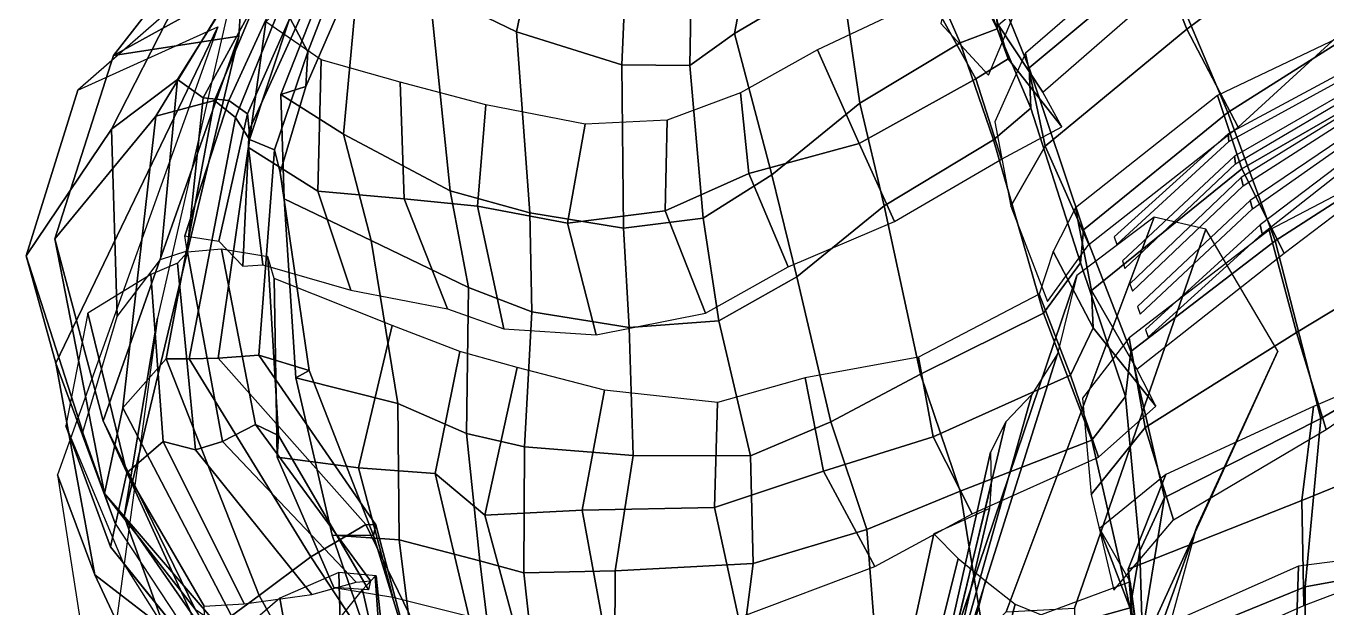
# Model space of a CAD drawing. Extents: x -1.42 to 1.42, y -1.59 to 1.05.
# Drawn here: x -1.38 to -0.164, y -0.577 to -0.033 of the extents above; entities that cross this region are included whole.
import ezdxf

# ---------------------------------------------------------------- set-up
doc = ezdxf.new("R2010")
doc.units = 0

msp = doc.modelspace()

# ---------------------------------------------------------------- linework, layer by layer
for points in [[(-0.9214, -0.0385, 15.488), (-0.8774, 0.1716, 15.4087), (-0.9456, 0.1936, 15.2562), (-1.0028, 0.0011, 15.3559)], [(-0.8229, -0.0695, 15.5945), (-0.8139, 0.1368, 15.5298), (-0.8774, 0.1716, 15.4087), (-0.9214, -0.0385, 15.488)], [(-0.7593, -0.0701, 15.6911), (-0.7563, 0.1064, 15.6271), (-0.8139, 0.1368, 15.5298), (-0.8229, -0.0695, 15.5945)], [(-0.1706, 0.1415, 15.9266), (-0.3179, 0.0314, 15.9795), (-0.2562, -0.1139, 16.0514), (-0.0799, -0.0023, 16.0142)], [(-0.7175, -0.0402, 15.7761), (-0.6184, 0.0183, 15.8314), (-0.6191, 0.1178, 15.7835), (-0.6902, 0.104, 15.7096)], [(-0.1603, 0.1111, 15.9323), (-0.3265, 0.0447, 15.9693), (-0.2946, -0.0361, 16.0254), (-0.1421, 0.0776, 15.9973)], [(-1.0847, 0.0904, 14.482), (-1.1334, -0.0255, 14.5407), (-1.1166, -0.0572, 14.7039), (-1.0533, 0.1063, 14.6481)], [(-1.0533, 0.1063, 14.6481), (-1.1166, -0.0572, 14.7039), (-1.1185, -0.0896, 14.8184), (-1.0371, 0.0971, 14.7743)], [(-0.7175, -0.0402, 15.7761), (-0.6902, 0.104, 15.7096), (-0.7563, 0.1064, 15.6271), (-0.7593, -0.0701, 15.6911)], [(-0.3648, 0.099, 15.9411), (-0.4731, 0.0039, 15.9241), (-0.442, -0.0724, 15.9515), (-0.3179, 0.0314, 15.9795)], [(-1.1185, -0.0896, 14.8184), (-1.1417, -0.0973, 15.0012), (-1.0657, 0.0959, 14.9553), (-1.0371, 0.0971, 14.7743)], [(-1.0657, 0.0959, 14.9553), (-1.1417, -0.0973, 15.0012), (-1.0832, -0.1341, 15.2313), (-1.0656, 0.0575, 15.1747)], [(-1.1942, 0.073, 13.7138), (-1.2982, -0.0607, 13.8152), (-1.1865, 0.0012, 14.0214), (-1.0868, 0.0829, 13.9299)], [(-1.1811, -0.0428, 13.3796), (-1.2982, -0.0607, 13.8152), (-1.1942, 0.073, 13.7138), (-1.1749, 0.0523, 13.3711)], [(-0.1421, 0.0776, 15.9973), (-0.2946, -0.0361, 16.0254), (-0.2466, -0.1278, 16.0541), (-0.1003, 0.0065, 16.0061)], [(-0.472, -0.0359, 15.8893), (-0.4731, 0.0039, 15.9241), (-0.5042, 0.0725, 15.8963), (-0.5012, 0.0247, 15.8674)], [(-0.3486, 0.0711, 15.9716), (-0.4709, -0.0325, 15.9442), (-0.4294, -0.0949, 15.9567), (-0.3021, 0.016, 15.9861)], [(-1.1811, -0.0428, 13.3796), (-1.1749, 0.0523, 13.3711), (-1.257, -0.3063, 13.1563), (-1.2882, -0.4917, 13.5321)], [(-1.2143, -0.1002, 14.376), (-1.1906, -0.1029, 14.5709), (-1.1172, 0.0569, 14.5261), (-1.1365, 0.0426, 14.3514)], [(-1.1172, 0.0569, 14.5261), (-1.1906, -0.1029, 14.5709), (-1.173, -0.1152, 14.7291), (-1.0961, 0.0588, 14.7124)], [(-1.173, -0.1152, 14.7291), (-1.1714, -0.1304, 14.8358), (-1.0991, 0.0286, 14.8303), (-1.0961, 0.0588, 14.7124)], [(-0.9836, -0.1871, 15.3911), (-1.0028, 0.0011, 15.3559), (-1.0656, 0.0575, 15.1747), (-1.0832, -0.1341, 15.2313)], [(-1.1365, 0.0426, 14.3514), (-1.1672, 0.0304, 14.1784), (-1.2386, -0.0833, 14.2079), (-1.2143, -0.1002, 14.376)], [(-0.5479, 0.0456, 15.8587), (-0.6184, 0.0183, 15.8314), (-0.6004, -0.1053, 15.8811), (-0.5066, -0.0489, 15.9099)], [(-0.472, -0.0359, 15.8893), (-0.5012, 0.0247, 15.8674), (-0.5479, 0.0456, 15.8587), (-0.5066, -0.0489, 15.9099)], [(-0.3265, 0.0447, 15.9693), (-0.4455, -0.0586, 15.9471), (-0.4271, -0.1455, 15.9871), (-0.2946, -0.0361, 16.0254)], [(-1.3003, -0.1296, 14.0787), (-1.2386, -0.0833, 14.2079), (-1.1672, 0.0304, 14.1784), (-1.2414, -0.0144, 14.0264)], [(-1.1557, -0.0293, 15.0175), (-1.0991, 0.0286, 14.8303), (-1.1714, -0.1304, 14.8358), (-1.1721, -0.1468, 15.0348)], [(-0.4801, -0.0792, 15.8709), (-0.4537, -0.0162, 15.9346), (-0.5091, 0.0357, 15.9129), (-0.5247, -0.0309, 15.8602)], [(-0.4709, -0.0325, 15.9442), (-0.4847, 0.0296, 15.9065), (-0.4813, -0.0102, 15.876), (-0.4616, -0.064, 15.918)], [(-0.3179, 0.0314, 15.9795), (-0.442, -0.0724, 15.9515), (-0.3913, -0.2235, 16.008), (-0.2562, -0.1139, 16.0514)], [(-0.6827, -0.1721, 15.8143), (-0.6004, -0.1053, 15.8811), (-0.6184, 0.0183, 15.8314), (-0.7175, -0.0402, 15.7761)], [(-1.1865, 0.0012, 14.0214), (-1.2982, -0.0607, 13.8152), (-1.353, -0.2322, 13.8614), (-1.2587, -0.1173, 14.0704)], [(-1.2587, -0.1173, 14.0704), (-1.2038, -0.1028, 14.2111), (-1.1605, 0.0003, 14.1734), (-1.1865, 0.0012, 14.0214)], [(-1.1406, -0.0108, 14.3471), (-1.1605, 0.0003, 14.1734), (-1.2038, -0.1028, 14.2111), (-1.1843, -0.1188, 14.4035)], [(-0.9089, -0.2077, 15.5193), (-0.9214, -0.0385, 15.488), (-1.0028, 0.0011, 15.3559), (-0.9836, -0.1871, 15.3911)], [(-0.442, -0.0724, 15.9515), (-0.4731, 0.0039, 15.9241), (-0.472, -0.0359, 15.8893), (-0.4406, -0.1098, 15.9128)], [(-1.1843, -0.1188, 14.4035), (-1.1711, -0.1393, 14.6045), (-1.1334, -0.0255, 14.5407), (-1.1406, -0.0108, 14.3471)], [(-0.6401, -0.0553, 15.8685), (-0.6011, -0.1431, 15.9122), (-0.492, -0.0826, 15.9419), (-0.5346, -0.0057, 15.9034)], [(-0.5346, -0.0057, 15.9034), (-0.492, -0.0826, 15.9419), (-0.4616, -0.064, 15.918), (-0.4813, -0.0102, 15.876)], [(-0.0799, -0.0023, 16.0142), (-0.2562, -0.1139, 16.0514), (-0.212, -0.2339, 16.075), (-0.0349, -0.12, 16.0675)], [(-1.2414, -0.0144, 14.0264), (-1.3317, -0.0932, 13.8524), (-1.3801, -0.248, 13.9028), (-1.3003, -0.1296, 14.0787)], [(-0.0886, -0.0136, 16.0214), (-0.2659, -0.0982, 16.0445), (-0.2432, -0.1667, 16.0809), (-0.0697, -0.0667, 16.0444)], [(-1.3317, -0.0932, 13.8524), (-1.2007, -0.0339, 13.3834), (-1.3522, -0.3484, 13.7288), (-1.3801, -0.248, 13.9028)], [(-1.3505, -0.4525, 13.4308), (-1.3158, -0.546, 13.6026), (-1.3522, -0.3484, 13.7288), (-1.2007, -0.0339, 13.3834)], [(-1.1721, -0.1468, 15.0348), (-1.1073, -0.1875, 15.2458), (-1.1041, -0.0648, 15.2322), (-1.1557, -0.0293, 15.0175)], [(-1.1334, -0.0255, 14.5407), (-1.1711, -0.1393, 14.6045), (-1.1479, -0.1488, 14.7389), (-1.1166, -0.0572, 14.7039)], [(-0.5066, -0.0489, 15.9099), (-0.4756, -0.1395, 15.9501), (-0.4406, -0.1098, 15.9128), (-0.472, -0.0359, 15.8893)], [(-0.4294, -0.0949, 15.9567), (-0.4709, -0.0325, 15.9442), (-0.4616, -0.064, 15.918), (-0.4116, -0.1273, 15.9214)], [(-0.2946, -0.0361, 16.0254), (-0.4271, -0.1455, 15.9871), (-0.3862, -0.2375, 16.0098), (-0.2466, -0.1278, 16.0541)], [(-1.2982, -0.0607, 13.8152), (-1.1811, -0.0428, 13.3796), (-1.3078, -0.4022, 13.7024), (-1.353, -0.2322, 13.8614)], [(-1.2882, -0.4917, 13.5321), (-1.2261, -0.5814, 13.5961), (-1.3078, -0.4022, 13.7024), (-1.1811, -0.0428, 13.3796)], [(-0.8215, -0.2222, 15.6277), (-0.8229, -0.0695, 15.5945), (-0.9214, -0.0385, 15.488), (-0.9089, -0.2077, 15.5193)], [(-0.6827, -0.1721, 15.8143), (-0.7175, -0.0402, 15.7761), (-0.7593, -0.0701, 15.6911), (-0.747, -0.2127, 15.7289)], [(-0.0808, -0.0399, 16.0316), (-0.2559, -0.134, 16.0554), (-0.2554, -0.1411, 16.0586), (-0.0806, -0.0454, 16.0332)], [(-1.1479, -0.1488, 14.7389), (-1.1424, -0.1701, 14.8496), (-1.1185, -0.0896, 14.8184), (-1.1166, -0.0572, 14.7039)], [(-0.7041, -0.171, 15.8382), (-0.6011, -0.1431, 15.9122), (-0.6401, -0.0553, 15.8685), (-0.7121, -0.0955, 15.8158)], [(-0.6004, -0.1053, 15.8811), (-0.5778, -0.2012, 15.921), (-0.4756, -0.1395, 15.9501), (-0.5066, -0.0489, 15.9099)], [(-0.4271, -0.1455, 15.9871), (-0.4455, -0.0586, 15.9471), (-0.4742, -0.1227, 15.8718), (-0.4594, -0.2016, 15.9261)], [(-0.076, -0.0544, 16.0367), (-0.25, -0.1547, 16.0652), (-0.2491, -0.1621, 16.0671), (-0.0759, -0.0598, 16.0391)], [(-1.0302, -0.0855, 15.3797), (-1.1041, -0.0648, 15.2322), (-1.1073, -0.1875, 15.2458), (-1.0265, -0.1946, 15.3893)], [(-0.747, -0.2127, 15.7289), (-0.7593, -0.0701, 15.6911), (-0.8229, -0.0695, 15.5945), (-0.8215, -0.2222, 15.6277)], [(-0.492, -0.0826, 15.9419), (-0.468, -0.1577, 15.9542), (-0.4116, -0.1273, 15.9214), (-0.4616, -0.064, 15.918)], [(-0.3913, -0.2235, 16.008), (-0.442, -0.0724, 15.9515), (-0.4406, -0.1098, 15.9128), (-0.394, -0.2545, 15.9724)], [(-0.0715, -0.0684, 16.0439), (-0.2438, -0.1748, 16.0701), (-0.2421, -0.1824, 16.0706), (-0.0717, -0.0736, 16.0469)], [(-0.0697, -0.0667, 16.0444), (-0.2432, -0.1667, 16.0809), (-0.2037, -0.2455, 16.0741), (-0.0411, -0.1221, 16.065)], [(-1.2948, -0.3047, 14.1316), (-1.2542, -0.2515, 14.2443), (-1.2386, -0.0833, 14.2079), (-1.3003, -0.1296, 14.0787)], [(-1.2143, -0.1002, 14.376), (-1.2386, -0.0833, 14.2079), (-1.2542, -0.2515, 14.2443), (-1.2295, -0.2433, 14.3991)], [(-0.6011, -0.1431, 15.9122), (-0.5681, -0.2158, 15.9275), (-0.468, -0.1577, 15.9542), (-0.492, -0.0826, 15.9419)], [(-0.0669, -0.0822, 16.0525), (-0.2354, -0.1963, 16.0709), (-0.2332, -0.2041, 16.0705), (-0.0674, -0.0875, 16.0558)], [(-1.1417, -0.0973, 15.0012), (-1.1185, -0.0896, 14.8184), (-1.1424, -0.1701, 14.8496), (-1.1386, -0.1947, 15.0421)], [(-1.1386, -0.1947, 15.0421), (-1.0573, -0.2337, 15.2621), (-1.0832, -0.1341, 15.2313), (-1.1417, -0.0973, 15.0012)], [(-0.958, -0.2016, 15.526), (-0.9501, -0.1069, 15.5126), (-1.0302, -0.0855, 15.3797), (-1.0265, -0.1946, 15.3893)], [(-0.7041, -0.171, 15.8382), (-0.7121, -0.0955, 15.8158), (-0.7806, -0.1212, 15.7213), (-0.7824, -0.2058, 15.7432)], [(-0.0628, -0.0953, 16.0612), (-0.226, -0.219, 16.0701), (-0.2242, -0.2273, 16.0692), (-0.0635, -0.1009, 16.0646)], [(-1.2895, -0.3901, 14.1174), (-1.2491, -0.3441, 14.2803), (-1.2038, -0.1028, 14.2111), (-1.2587, -0.1173, 14.0704)], [(-1.1843, -0.1188, 14.4035), (-1.2038, -0.1028, 14.2111), (-1.2491, -0.3441, 14.2803), (-1.2276, -0.3442, 14.4863)], [(-1.2295, -0.2433, 14.3991), (-1.2317, -0.2294, 14.5909), (-1.1906, -0.1029, 14.5709), (-1.2143, -0.1002, 14.376)], [(-1.1906, -0.1029, 14.5709), (-1.2317, -0.2294, 14.5909), (-1.1999, -0.2341, 14.7333), (-1.173, -0.1152, 14.7291)], [(-0.8737, -0.2173, 15.6431), (-0.8572, -0.1249, 15.6215), (-0.9501, -0.1069, 15.5126), (-0.958, -0.2016, 15.526)], [(-0.6595, -0.2675, 15.8358), (-0.5778, -0.2012, 15.921), (-0.6004, -0.1053, 15.8811), (-0.6827, -0.1721, 15.8143)], [(-0.3837, -0.2803, 16.0299), (-0.2432, -0.1667, 16.0809), (-0.2659, -0.0982, 16.0445), (-0.3989, -0.2031, 15.9995)], [(-1.2587, -0.1173, 14.0704), (-1.353, -0.2322, 13.8614), (-1.3068, -0.4702, 13.9319), (-1.2895, -0.3901, 14.1174)], [(-1.2276, -0.3442, 14.4863), (-1.2004, -0.3437, 14.6524), (-1.1711, -0.1393, 14.6045), (-1.1843, -0.1188, 14.4035)], [(-1.1999, -0.2341, 14.7333), (-1.1773, -0.2575, 14.849), (-1.1714, -0.1304, 14.8358), (-1.173, -0.1152, 14.7291)], [(-0.7824, -0.2058, 15.7432), (-0.7806, -0.1212, 15.7213), (-0.8572, -0.1249, 15.6215), (-0.8737, -0.2173, 15.6431)], [(-0.4288, -0.3014, 16.0149), (-0.394, -0.2545, 15.9724), (-0.4406, -0.1098, 15.9128), (-0.4756, -0.1395, 15.9501)], [(-0.3472, -0.3373, 16.0322), (-0.212, -0.2339, 16.075), (-0.2562, -0.1139, 16.0514), (-0.3913, -0.2235, 16.008)], [(-0.0349, -0.12, 16.0675), (-0.212, -0.2339, 16.075), (-0.1693, -0.4001, 16.0621), (0.0077, -0.2968, 16.0836)], [(-1.3003, -0.1296, 14.0787), (-1.3801, -0.248, 13.9028), (-1.3271, -0.4126, 13.9693), (-1.2948, -0.3047, 14.1316)], [(-1.1721, -0.1468, 15.0348), (-1.1714, -0.1304, 14.8358), (-1.1773, -0.2575, 14.849), (-1.1588, -0.2564, 15.0476)], [(-0.0433, -0.1328, 16.0777), (-0.2178, -0.224, 16.0742), (-0.192, -0.3195, 16.0758), (-0.023, -0.2174, 16.1064)], [(-1.1711, -0.1393, 14.6045), (-1.2004, -0.3437, 14.6524), (-1.1625, -0.3408, 14.7832), (-1.1479, -0.1488, 14.7389)], [(-0.9836, -0.1871, 15.3911), (-1.0832, -0.1341, 15.2313), (-1.0573, -0.2337, 15.2621), (-0.9663, -0.2776, 15.4061)], [(-0.6676, -0.2583, 15.8409), (-0.5681, -0.2158, 15.9275), (-0.6011, -0.1431, 15.9122), (-0.7041, -0.171, 15.8382)], [(-0.5778, -0.2012, 15.921), (-0.5438, -0.3584, 15.9801), (-0.4288, -0.3014, 16.0149), (-0.4756, -0.1395, 15.9501)], [(-0.3862, -0.2375, 16.0098), (-0.4271, -0.1455, 15.9871), (-0.4594, -0.2016, 15.9261), (-0.4249, -0.2906, 15.9438)], [(-0.36, -0.2373, 16.0217), (-0.2554, -0.1411, 16.0586), (-0.2559, -0.134, 16.0554), (-0.3625, -0.2303, 16.0204)], [(-1.1588, -0.2564, 15.0476), (-1.0765, -0.2799, 15.2527), (-1.1073, -0.1875, 15.2458), (-1.1721, -0.1468, 15.0348)], [(-1.1625, -0.3408, 14.7832), (-1.1153, -0.3551, 14.9046), (-1.1424, -0.1701, 14.8496), (-1.1479, -0.1488, 14.7389)], [(-0.3526, -0.2597, 16.0249), (-0.2491, -0.1621, 16.0671), (-0.25, -0.1547, 16.0652), (-0.3549, -0.2527, 16.0239)], [(-1.1386, -0.1947, 15.0421), (-1.1424, -0.1701, 14.8496), (-1.1153, -0.3551, 14.9046), (-1.1277, -0.3621, 15.0811)], [(-0.3413, -0.3538, 16.0309), (-0.2037, -0.2455, 16.0741), (-0.2432, -0.1667, 16.0809), (-0.3837, -0.2803, 16.0299)], [(-0.6676, -0.2583, 15.8409), (-0.7041, -0.171, 15.8382), (-0.7824, -0.2058, 15.7432), (-0.7446, -0.3015, 15.7475)], [(-0.6595, -0.2675, 15.8358), (-0.6827, -0.1721, 15.8143), (-0.747, -0.2127, 15.7289), (-0.7322, -0.3087, 15.7465)], [(-0.3456, -0.281, 16.0282), (-0.2421, -0.1824, 16.0706), (-0.2438, -0.1748, 16.0701), (-0.3479, -0.274, 16.0271)], [(-1.0265, -0.1946, 15.3893), (-1.1073, -0.1875, 15.2458), (-1.0765, -0.2799, 15.2527), (-0.986, -0.2976, 15.3903)], [(-0.907, -0.3002, 15.5303), (-0.9089, -0.2077, 15.5193), (-0.9836, -0.1871, 15.3911), (-0.9663, -0.2776, 15.4061)], [(-1.1277, -0.3621, 15.0811), (-1.0323, -0.386, 15.2869), (-1.0573, -0.2337, 15.2621), (-1.1386, -0.1947, 15.0421)], [(-0.9332, -0.3162, 15.5265), (-0.958, -0.2016, 15.526), (-1.0265, -0.1946, 15.3893), (-0.986, -0.2976, 15.3903)], [(-0.8471, -0.3219, 15.6515), (-0.8737, -0.2173, 15.6431), (-0.958, -0.2016, 15.526), (-0.9332, -0.3162, 15.5265)], [(-0.7446, -0.3015, 15.7475), (-0.7824, -0.2058, 15.7432), (-0.8737, -0.2173, 15.6431), (-0.8471, -0.3219, 15.6515)], [(-0.6276, -0.403, 15.8771), (-0.5438, -0.3584, 15.9801), (-0.5778, -0.2012, 15.921), (-0.6595, -0.2675, 15.8358)], [(-0.3837, -0.2803, 16.0299), (-0.3989, -0.2031, 15.9995), (-0.4197, -0.2438, 15.9528), (-0.3822, -0.3153, 16.005)], [(-0.3384, -0.3024, 16.0316), (-0.2332, -0.2041, 16.0705), (-0.2354, -0.1963, 16.0709), (-0.3407, -0.2954, 16.0305)], [(-0.816, -0.315, 15.6426), (-0.8215, -0.2222, 15.6277), (-0.9089, -0.2077, 15.5193), (-0.907, -0.3002, 15.5303)], [(-0.7322, -0.3087, 15.7465), (-0.747, -0.2127, 15.7289), (-0.8215, -0.2222, 15.6277), (-0.816, -0.315, 15.6426)], [(-0.5245, -0.641, 14.0296), (-0.4636, -0.5805, 13.7839), (-0.3251, -0.2118, 13.9204), (-0.3976, -0.2663, 14.1616)], [(-0.4636, -0.5805, 13.7839), (-0.3998, -0.5773, 13.4778), (-0.2768, -0.2231, 13.6149), (-0.3251, -0.2118, 13.9204)], [(-0.023, -0.2174, 16.1064), (-0.192, -0.3195, 16.0758), (-0.1644, -0.4103, 16.0638), (0.003, -0.2953, 16.0864)], [(-0.3998, -0.5773, 13.4778), (-0.3953, -0.7435, 13.229), (-0.2095, -0.337, 13.3116), (-0.2768, -0.2231, 13.6149)], [(-0.3472, -0.3373, 16.0322), (-0.3913, -0.2235, 16.008), (-0.394, -0.2545, 15.9724), (-0.3519, -0.3794, 15.99)], [(-0.2178, -0.224, 16.0742), (-0.3486, -0.3245, 16.032), (-0.3335, -0.4083, 16.0437), (-0.192, -0.3195, 16.0758)], [(-0.3309, -0.3239, 16.0346), (-0.2242, -0.2273, 16.0692), (-0.226, -0.219, 16.0701), (-0.3334, -0.3169, 16.0337)], [(-1.353, -0.2322, 13.8614), (-1.3078, -0.4022, 13.7024), (-1.2218, -0.5781, 13.7599), (-1.3068, -0.4702, 13.9319)], [(-1.1973, -0.2416, 14.7823), (-1.2292, -0.2446, 14.6428), (-1.1963, -0.4216, 14.6588), (-1.1654, -0.4057, 14.7997)], [(-1.1654, -0.4057, 14.7997), (-1.1441, -0.4159, 14.9231), (-1.1539, -0.249, 14.9135), (-1.1973, -0.2416, 14.7823)], [(-0.9663, -0.2776, 15.4061), (-1.0573, -0.2337, 15.2621), (-1.0323, -0.386, 15.2869), (-0.9682, -0.414, 15.4237)], [(-0.212, -0.2339, 16.075), (-0.3472, -0.3373, 16.0322), (-0.3156, -0.4739, 16.0546), (-0.1693, -0.4001, 16.0621)], [(-1.3801, -0.248, 13.9028), (-1.3522, -0.3484, 13.7288), (-1.297, -0.4972, 13.8185), (-1.3271, -0.4126, 13.9693)], [(-1.2386, -0.2547, 14.4822), (-1.2634, -0.2653, 14.2876), (-1.2517, -0.4216, 14.3198), (-1.2216, -0.4291, 14.5119)], [(-1.2216, -0.4291, 14.5119), (-1.1963, -0.4216, 14.6588), (-1.2292, -0.2446, 14.6428), (-1.2386, -0.2547, 14.4822)], [(-1.1482, -0.269, 15.0674), (-1.1539, -0.249, 14.9135), (-1.1441, -0.4159, 14.9231), (-1.1454, -0.436, 15.1041)], [(-0.4197, -0.2438, 15.9528), (-0.4329, -0.2839, 16.0095), (-0.4036, -0.3594, 16.033), (-0.3822, -0.3153, 16.005)], [(-0.394, -0.2545, 15.9724), (-0.4288, -0.3014, 16.0149), (-0.3835, -0.4202, 16.0217), (-0.3519, -0.3794, 15.99)], [(-1.2858, -0.4507, 14.1258), (-1.2517, -0.4216, 14.3198), (-1.2634, -0.2653, 14.2876), (-1.3222, -0.3014, 14.0939)], [(-0.6276, -0.403, 15.8771), (-0.6595, -0.2675, 15.8358), (-0.7322, -0.3087, 15.7465), (-0.7027, -0.4349, 15.7667)], [(-0.5352, -0.7188, 14.1909), (-0.5245, -0.641, 14.0296), (-0.3976, -0.2663, 14.1616), (-0.4157, -0.3395, 14.3084)], [(-1.1454, -0.436, 15.1041), (-1.0693, -0.4461, 15.2929), (-1.0377, -0.313, 15.2897), (-1.1482, -0.269, 15.0674)], [(-0.9141, -0.4264, 15.5496), (-0.907, -0.3002, 15.5303), (-0.9663, -0.2776, 15.4061), (-0.9682, -0.414, 15.4237)], [(-0.4036, -0.3594, 16.033), (-0.4329, -0.2839, 16.0095), (-0.5455, -0.3426, 15.9784), (-0.5318, -0.4172, 15.9967)], [(-0.3413, -0.3538, 16.0309), (-0.3837, -0.2803, 16.0299), (-0.3822, -0.3153, 16.005), (-0.3236, -0.3885, 15.9902)], [(-1.3222, -0.3014, 14.0939), (-1.3429, -0.4069, 13.8859), (-1.3011, -0.52, 13.9363), (-1.2858, -0.4507, 14.1258)], [(-0.8125, -0.4344, 15.6637), (-0.816, -0.315, 15.6426), (-0.907, -0.3002, 15.5303), (-0.9141, -0.4264, 15.5496)], [(-0.3835, -0.4202, 16.0217), (-0.4288, -0.3014, 16.0149), (-0.5438, -0.3584, 15.9801), (-0.5067, -0.4678, 15.9824)], [(0.0077, -0.2968, 16.0836), (-0.1693, -0.4001, 16.0621), (-0.1841, -0.5572, 16.107), (0.0188, -0.5202, 16.1237)], [(-1.3056, -0.6623, 12.9821), (-1.2135, -0.6985, 13.111), (-1.2882, -0.4917, 13.5321), (-1.257, -0.3063, 13.1563)], [(-1.0377, -0.313, 15.2897), (-1.0693, -0.4461, 15.2929), (-0.9975, -0.4514, 15.4249), (-0.9745, -0.3372, 15.4149)], [(-0.7027, -0.4349, 15.7667), (-0.7322, -0.3087, 15.7465), (-0.816, -0.315, 15.6426), (-0.8125, -0.4344, 15.6637)], [(-0.3822, -0.3153, 16.005), (-0.4036, -0.3594, 16.033), (-0.3773, -0.436, 16.0226), (-0.3236, -0.3885, 15.9902)], [(-0.0039, -0.315, 16.079), (-0.1764, -0.3888, 16.0567), (-0.1872, -0.4766, 16.1078), (-0.0032, -0.4017, 16.1105)], [(-0.3335, -0.4083, 16.0437), (-0.3486, -0.3245, 16.032), (-0.3921, -0.3811, 15.9572), (-0.384, -0.4709, 15.9989)], [(-0.192, -0.3195, 16.0758), (-0.3335, -0.4083, 16.0437), (-0.3071, -0.4947, 16.0597), (-0.1644, -0.4103, 16.0638)], [(-0.9512, -0.4904, 15.5575), (-0.9209, -0.3522, 15.5369), (-0.9745, -0.3372, 15.4149), (-0.9975, -0.4514, 15.4249)], [(-0.5477, -0.762, 14.3523), (-0.5352, -0.7188, 14.1909), (-0.4157, -0.3395, 14.3084), (-0.4397, -0.3775, 14.4692)], [(-0.3953, -0.7435, 13.229), (-0.4421, -0.9371, 12.9333), (-0.2854, -0.5011, 13.005), (-0.2095, -0.337, 13.3116)], [(-0.3156, -0.4739, 16.0546), (-0.3472, -0.3373, 16.0322), (-0.3519, -0.3794, 15.99), (-0.3386, -0.5235, 16.0228)], [(-1.3158, -0.546, 13.6026), (-1.2122, -0.6258, 13.6553), (-1.297, -0.4972, 13.8185), (-1.3522, -0.3484, 13.7288)], [(-1.1878, -0.5845, 14.1599), (-1.1622, -0.5654, 14.3324), (-1.2491, -0.3441, 14.2803), (-1.2895, -0.3901, 14.1174)], [(-1.2276, -0.3442, 14.4863), (-1.2491, -0.3441, 14.2803), (-1.1622, -0.5654, 14.3324), (-1.1138, -0.5294, 14.5164)], [(-1.1138, -0.5294, 14.5164), (-1.0623, -0.4989, 14.6543), (-1.2004, -0.3437, 14.6524), (-1.2276, -0.3442, 14.4863)], [(-1.1625, -0.3408, 14.7832), (-1.2004, -0.3437, 14.6524), (-1.0623, -0.4989, 14.6543), (-1.0529, -0.4992, 14.8064)], [(-1.0529, -0.4992, 14.8064), (-1.0553, -0.5094, 14.9256), (-1.1153, -0.3551, 14.9046), (-1.1625, -0.3408, 14.7832)], [(-0.8391, -0.3736, 15.6708), (-0.9209, -0.3522, 15.5369), (-0.9512, -0.4904, 15.5575), (-0.8601, -0.4856, 15.69)], [(-0.5455, -0.3426, 15.9784), (-0.6517, -0.3621, 15.8778), (-0.6345, -0.4493, 15.8926), (-0.5318, -0.4172, 15.9967)], [(-1.1277, -0.3621, 15.0811), (-1.1153, -0.3551, 14.9046), (-1.0553, -0.5094, 14.9256), (-1.0938, -0.5091, 15.0916)], [(-1.0938, -0.5091, 15.0916), (-1.0312, -0.5134, 15.2894), (-1.0323, -0.386, 15.2869), (-1.1277, -0.3621, 15.0811)], [(-0.6345, -0.4493, 15.8926), (-0.6517, -0.3621, 15.8778), (-0.7335, -0.3849, 15.7701), (-0.7362, -0.4832, 15.7924)], [(-0.5438, -0.3584, 15.9801), (-0.6276, -0.403, 15.8771), (-0.5938, -0.5037, 15.8801), (-0.5067, -0.4678, 15.9824)], [(-0.3773, -0.436, 16.0226), (-0.4036, -0.3594, 16.033), (-0.5318, -0.4172, 15.9967), (-0.4954, -0.489, 15.9861)], [(-0.7335, -0.3849, 15.7701), (-0.8391, -0.3736, 15.6708), (-0.8601, -0.4856, 15.69), (-0.7362, -0.4832, 15.7924)], [(-1.0323, -0.386, 15.2869), (-1.0312, -0.5134, 15.2894), (-0.9557, -0.533, 15.4252), (-0.9682, -0.414, 15.4237)], [(-0.5574, -0.7946, 14.5051), (-0.5477, -0.762, 14.3523), (-0.4397, -0.3775, 14.4692), (-0.464, -0.4032, 14.6178)], [(-0.3386, -0.5235, 16.0228), (-0.3519, -0.3794, 15.99), (-0.3835, -0.4202, 16.0217), (-0.3476, -0.5768, 16.0484)], [(-0.1764, -0.3888, 16.0567), (-0.3142, -0.4523, 16.048), (-0.3494, -0.5408, 16.0682), (-0.1872, -0.4766, 16.1078)], [(-1.2895, -0.3901, 14.1174), (-1.3068, -0.4702, 13.9319), (-1.1905, -0.6053, 13.9629), (-1.1878, -0.5845, 14.1599)], [(-0.1693, -0.4001, 16.0621), (-0.3156, -0.4739, 16.0546), (-0.3396, -0.6209, 16.07), (-0.1841, -0.5572, 16.107)], [(-1.3429, -0.4069, 13.8859), (-1.2892, -0.5349, 13.7428), (-1.216, -0.6257, 13.7778), (-1.3011, -0.52, 13.9363)], [(-1.2261, -0.5814, 13.5961), (-1.1579, -0.6757, 13.641), (-1.2218, -0.5781, 13.7599), (-1.3078, -0.4022, 13.7024)], [(-1.1654, -0.4057, 14.7997), (-1.1963, -0.4216, 14.6588), (-1.0715, -0.5529, 14.6696), (-1.058, -0.5518, 14.8249)], [(-1.058, -0.5518, 14.8249), (-1.0598, -0.5601, 14.9244), (-1.1441, -0.4159, 14.9231), (-1.1654, -0.4057, 14.7997)], [(-0.5938, -0.5037, 15.8801), (-0.6276, -0.403, 15.8771), (-0.7027, -0.4349, 15.7667), (-0.7001, -0.5356, 15.7835)], [(-0.5674, -0.8269, 14.6569), (-0.5574, -0.7946, 14.5051), (-0.464, -0.4032, 14.6178), (-0.4782, -0.4315, 14.7643)], [(-0.3071, -0.4947, 16.0597), (-0.3335, -0.4083, 16.0437), (-0.384, -0.4709, 15.9989), (-0.363, -0.5603, 16.0011)], [(-0.0032, -0.4017, 16.1105), (-0.1872, -0.4766, 16.1078), (-0.1852, -0.5747, 16.1061), (0.0067, -0.5019, 16.1198)], [(-1.2136, -0.5753, 14.18), (-1.176, -0.5732, 14.3555), (-1.2517, -0.4216, 14.3198), (-1.2858, -0.4507, 14.1258)], [(-1.2216, -0.4291, 14.5119), (-1.2517, -0.4216, 14.3198), (-1.176, -0.5732, 14.3555), (-1.1128, -0.5643, 14.5358)], [(-1.1128, -0.5643, 14.5358), (-1.0715, -0.5529, 14.6696), (-1.1963, -0.4216, 14.6588), (-1.2216, -0.4291, 14.5119)], [(-1.1454, -0.436, 15.1041), (-1.1441, -0.4159, 14.9231), (-1.0598, -0.5601, 14.9244), (-1.0924, -0.5579, 15.1056)], [(-0.9145, -0.5443, 15.5519), (-0.9141, -0.4264, 15.5496), (-0.9682, -0.414, 15.4237), (-0.9557, -0.533, 15.4252)], [(-0.5318, -0.4172, 15.9967), (-0.6345, -0.4493, 15.8926), (-0.5864, -0.5384, 15.8773), (-0.4954, -0.489, 15.9861)], [(-0.3476, -0.5768, 16.0484), (-0.3835, -0.4202, 16.0217), (-0.5067, -0.4678, 15.9824), (-0.4828, -0.6145, 15.9927)], [(-1.0924, -0.5579, 15.1056), (-1.0371, -0.5668, 15.2895), (-1.0693, -0.4461, 15.2929), (-1.1454, -0.436, 15.1041)], [(-0.8125, -0.4344, 15.6637), (-0.9141, -0.4264, 15.5496), (-0.9145, -0.5443, 15.5519), (-0.8291, -0.5423, 15.6804)], [(-0.7027, -0.4349, 15.7667), (-0.8125, -0.4344, 15.6637), (-0.8291, -0.5423, 15.6804), (-0.7001, -0.5356, 15.7835)], [(-0.5735, -0.8574, 14.7857), (-0.5674, -0.8269, 14.6569), (-0.4782, -0.4315, 14.7643), (-0.4776, -0.4615, 14.8874)], [(-1.0693, -0.4461, 15.2929), (-1.0371, -0.5668, 15.2895), (-0.9659, -0.5848, 15.4187), (-0.9975, -0.4514, 15.4249)], [(-0.5864, -0.5384, 15.8773), (-0.6345, -0.4493, 15.8926), (-0.7362, -0.4832, 15.7924), (-0.7139, -0.5864, 15.7985)], [(-1.2362, -0.7159, 13.1939), (-1.3158, -0.546, 13.6026), (-1.3505, -0.4525, 13.4308), (-1.314, -0.6891, 12.9875)], [(-1.2858, -0.4507, 14.1258), (-1.3011, -0.52, 13.9363), (-1.2116, -0.6311, 13.9805), (-1.2136, -0.5753, 14.18)], [(-0.9181, -0.6128, 15.5459), (-0.9512, -0.4904, 15.5575), (-0.9975, -0.4514, 15.4249), (-0.9659, -0.5848, 15.4187)], [(-0.5721, -0.8836, 14.9113), (-0.5735, -0.8574, 14.7857), (-0.4776, -0.4615, 14.8874), (-0.4793, -0.4842, 15.001)], [(-0.3765, -0.5027, 15.9865), (-0.3429, -0.5897, 16.047), (-0.3494, -0.5408, 16.0682), (-0.3142, -0.4523, 16.048)], [(-1.3068, -0.4702, 13.9319), (-1.2218, -0.5781, 13.7599), (-1.1607, -0.6201, 13.7756), (-1.1905, -0.6053, 13.9629)], [(-0.5067, -0.4678, 15.9824), (-0.5938, -0.5037, 15.8801), (-0.5828, -0.6478, 15.9102), (-0.4828, -0.6145, 15.9927)], [(-0.3386, -0.5235, 16.0228), (-0.3344, -0.6698, 16.0275), (-0.3396, -0.6209, 16.07), (-0.3156, -0.4739, 16.0546)], [(-0.8601, -0.4856, 15.69), (-0.9512, -0.4904, 15.5575), (-0.9181, -0.6128, 15.5459), (-0.8363, -0.6146, 15.6969)], [(-0.7362, -0.4832, 15.7924), (-0.8601, -0.4856, 15.69), (-0.8363, -0.6146, 15.6969), (-0.7139, -0.5864, 15.7985)], [(-0.618, -0.9062, 15.0201), (-0.5721, -0.8836, 14.9113), (-0.4793, -0.4842, 15.001), (-0.5314, -0.5078, 15.095)], [(-0.1872, -0.4766, 16.1078), (-0.3494, -0.5408, 16.0682), (-0.3408, -0.6439, 16.0638), (-0.1852, -0.5747, 16.1061)], [(-1.1811, -0.7432, 13.4002), (-1.2261, -0.5814, 13.5961), (-1.2882, -0.4917, 13.5321), (-1.2135, -0.6985, 13.111)], [(-1.0645, -0.6041, 14.5576), (-1.0168, -0.5927, 14.6966), (-1.0623, -0.4989, 14.6543), (-1.1138, -0.5294, 14.5164)], [(-1.0464, -0.6462, 15.1136), (-1.0141, -0.6512, 15.2936), (-1.0312, -0.5134, 15.2894), (-1.0938, -0.5091, 15.0916)], [(-1.0938, -0.5091, 15.0916), (-1.0553, -0.5094, 14.9256), (-1.0141, -0.6431, 14.9507), (-1.0464, -0.6462, 15.1136)], [(-1.0529, -0.4992, 14.8064), (-1.0623, -0.4989, 14.6543), (-1.0168, -0.5927, 14.6966), (-1.0214, -0.6179, 14.8463)], [(-1.0214, -0.6179, 14.8463), (-1.0141, -0.6431, 14.9507), (-1.0553, -0.5094, 14.9256), (-1.0529, -0.4992, 14.8064)], [(-0.5828, -0.6478, 15.9102), (-0.5938, -0.5037, 15.8801), (-0.7001, -0.5356, 15.7835), (-0.7177, -0.671, 15.8271)], [(-0.6074, -0.9272, 15.099), (-0.618, -0.9062, 15.0201), (-0.5314, -0.5078, 15.095), (-0.5086, -0.5309, 15.1788)], [(-0.4421, -0.9371, 12.9333), (-0.458, -1.1095, 12.6804), (-0.3209, -0.6308, 12.7374), (-0.2854, -0.5011, 13.005)], [(-0.3765, -0.5027, 15.9865), (-0.3478, -0.5527, 16.047), (-0.3349, -0.6468, 16.0642), (-0.3429, -0.5897, 16.047)], [(-1.3011, -0.52, 13.9363), (-1.216, -0.6257, 13.7778), (-1.1752, -0.6862, 13.8083), (-1.2116, -0.6311, 13.9805)], [(-1.0312, -0.5134, 15.2894), (-1.0141, -0.6512, 15.2936), (-0.9395, -0.6657, 15.4337), (-0.9557, -0.533, 15.4252)], [(-0.0028, -0.5141, 16.1277), (-0.1903, -0.5381, 16.1061), (-0.1943, -0.6639, 16.1139), (0.0048, -0.6162, 16.1514)], [(0.0188, -0.5202, 16.1237), (-0.1841, -0.5572, 16.107), (-0.1828, -0.7869, 16.093), (0.0217, -0.7349, 16.144)], [(-1.2266, -0.6339, 13.6037), (-1.1832, -0.7004, 13.6392), (-1.216, -0.6257, 13.7778), (-1.2892, -0.5349, 13.7428)], [(-1.1138, -0.5294, 14.5164), (-1.1622, -0.5654, 14.3324), (-1.114, -0.6521, 14.3917), (-1.0645, -0.6041, 14.5576)], [(-0.9, -0.6775, 15.5631), (-0.9145, -0.5443, 15.5519), (-0.9557, -0.533, 15.4252), (-0.9395, -0.6657, 15.4337)], [(-0.5885, -0.9536, 15.1829), (-0.6074, -0.9272, 15.099), (-0.5086, -0.5309, 15.1788), (-0.483, -0.5518, 15.2551)], [(-0.3386, -0.5235, 16.0228), (-0.3476, -0.5768, 16.0484), (-0.3293, -0.7191, 16.0371), (-0.3344, -0.6698, 16.0275)], [(-1.1758, -0.7617, 13.4543), (-1.2122, -0.6258, 13.6553), (-1.3158, -0.546, 13.6026), (-1.2362, -0.7159, 13.1939)], [(-1.1293, -0.6424, 14.418), (-1.0858, -0.6135, 14.5684), (-1.0875, -0.544, 14.5484), (-1.1429, -0.5679, 14.3948)], [(-1.0527, -0.547, 14.6925), (-1.0875, -0.544, 14.5484), (-1.0858, -0.6135, 14.5684), (-1.0437, -0.6338, 14.7029)], [(-1.0437, -0.6338, 14.7029), (-1.0459, -0.6581, 14.8429), (-1.0537, -0.5474, 14.8319), (-1.0527, -0.547, 14.6925)], [(-0.8291, -0.5423, 15.6804), (-0.9145, -0.5443, 15.5519), (-0.9, -0.6775, 15.5631), (-0.8298, -0.6802, 15.6969)], [(-0.7001, -0.5356, 15.7835), (-0.8291, -0.5423, 15.6804), (-0.8298, -0.6802, 15.6969), (-0.7177, -0.671, 15.8271)], [(-0.3429, -0.5897, 16.047), (-0.2726, -0.6809, 16.0267), (-0.3408, -0.6439, 16.0638), (-0.3494, -0.5408, 16.0682)], [(-0.1903, -0.5381, 16.1061), (-0.3337, -0.6014, 16.0729), (-0.3463, -0.7275, 16.0597), (-0.1943, -0.6639, 16.1139)], [(-1.0341, -0.6988, 14.9625), (-1.0654, -0.5601, 14.9522), (-1.0537, -0.5474, 14.8319), (-1.0459, -0.6581, 14.8429)], [(-0.5626, -0.9793, 15.2636), (-0.5885, -0.9536, 15.1829), (-0.483, -0.5518, 15.2551), (-0.4552, -0.5736, 15.3293)], [(-0.3349, -0.6468, 16.0642), (-0.3478, -0.5527, 16.047), (-0.483, -0.6028, 15.9938), (-0.4756, -0.696, 15.9987)], [(-0.3332, -0.8263, 16.0364), (-0.1828, -0.7869, 16.093), (-0.1841, -0.5572, 16.107), (-0.3396, -0.6209, 16.07)], [(-1.1231, -0.6734, 14.2121), (-1.114, -0.6521, 14.3917), (-1.1622, -0.5654, 14.3324), (-1.1878, -0.5845, 14.1599)], [(-1.1501, -0.6751, 14.2327), (-1.1293, -0.6424, 14.418), (-1.1429, -0.5679, 14.3948), (-1.1818, -0.6014, 14.2172)], [(-1.0854, -0.5851, 15.1185), (-1.0654, -0.5601, 14.9522), (-1.0341, -0.6988, 14.9625), (-1.0563, -0.7117, 15.1225)], [(-0.5144, -1.0041, 15.3751), (-0.5626, -0.9793, 15.2636), (-0.4552, -0.5736, 15.3293), (-0.4052, -0.5936, 15.4271)], [(-0.3293, -0.7191, 16.0371), (-0.3476, -0.5768, 16.0484), (-0.4828, -0.6145, 15.9927), (-0.465, -0.7439, 15.9794)]]:
    msp.add_3dface(points)

doc.saveas('drawing.dxf')
